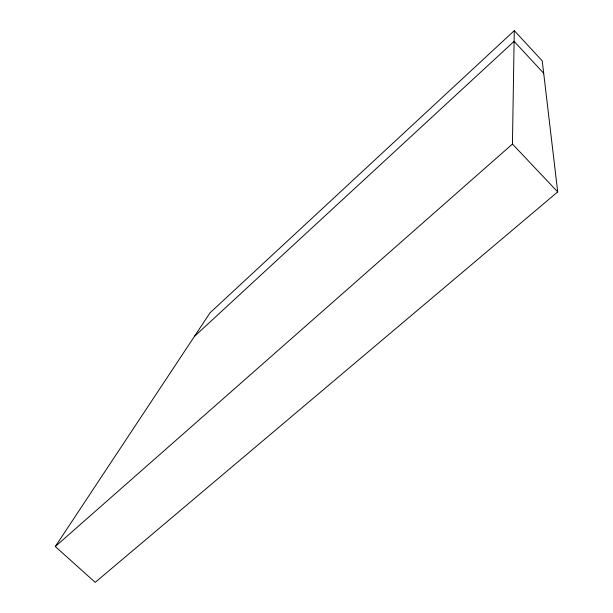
<?xml version="1.0" encoding="UTF-8"?>
<svg xmlns="http://www.w3.org/2000/svg" width="613" height="613" viewBox="0 0 613 613"><rect width="100%" height="100%" fill="white"/><g stroke="black" fill="none" stroke-linecap="round" stroke-linejoin="round"><path stroke-width="0.92" d="M557.7 191.915L512.445 144.04L514.276 30.65L210.067 312.783L55.3 546.535L95.214 582.35L557.7 191.915L542.229 60.856L514.276 30.65M194.421 336.414L514.108 41.347L543.693 73.253M55.3 546.535L512.445 144.04"/></g></svg>
